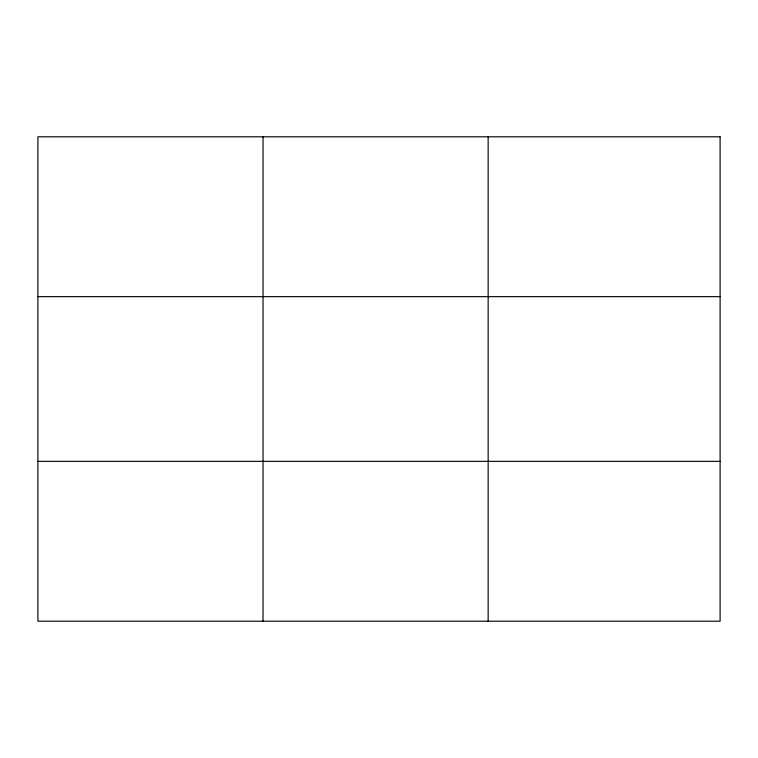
<?xml version="1.0" encoding="UTF-8"?>
<svg xmlns="http://www.w3.org/2000/svg" width="758" height="758" viewBox="0 0 758 758"><rect width="100%" height="100%" fill="white"/><g stroke="black" fill="none" stroke-linecap="round" stroke-linejoin="round"><path stroke-width="1.14" d="M263.026 136.8L263.026 621.2M488.152 136.8L488.152 621.2M37.9 296.653L720.1 296.653M37.9 461.347L720.1 461.347M720.1 136.8L720.1 621.2L37.9 621.2L37.9 136.8L720.1 136.8"/></g></svg>
